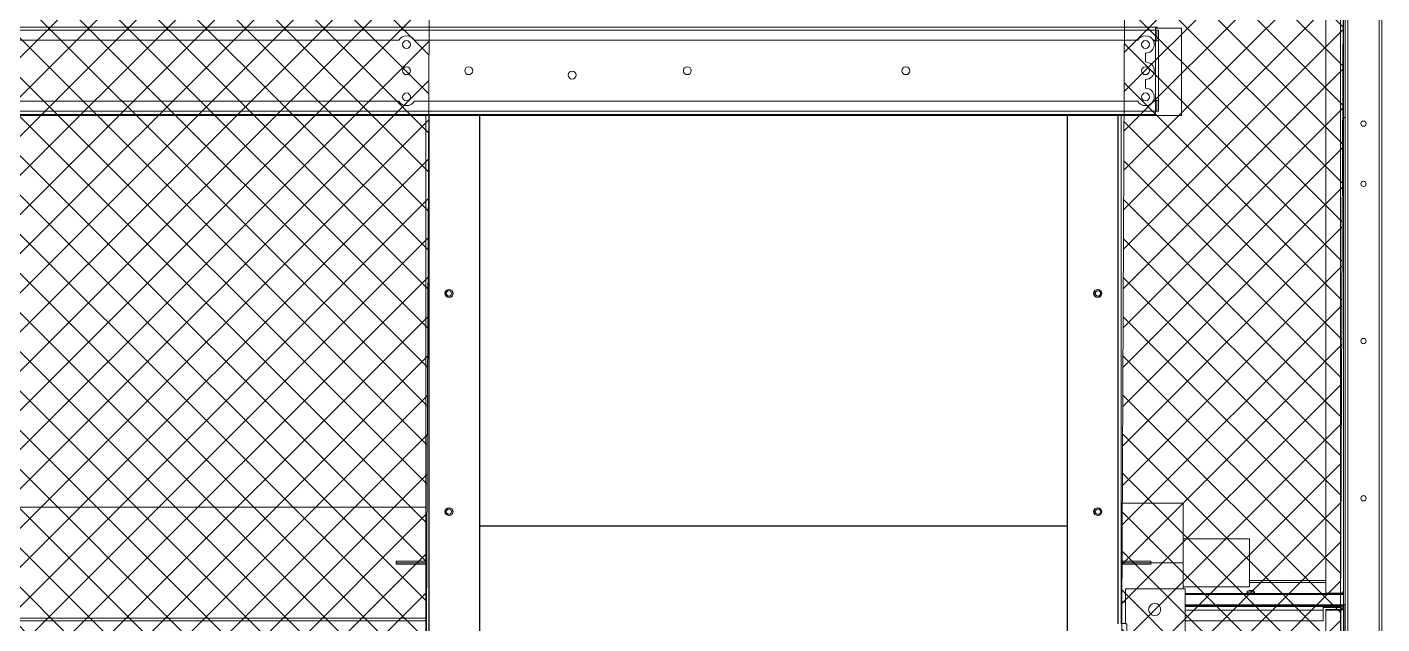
# Model space of a CAD drawing. Header units: millimetres. Extents: x 10706 to 40113, y 7812 to 28607.
# Drawn here: x 30892 to 32442, y 16685 to 17368 of the extents above; entities that cross this region are included whole.
import ezdxf

# ---------------------------------------------------------------- set-up
doc = ezdxf.new("R2010")
doc.units = ezdxf.units.MM
pattern_1 = [(45, (-795513.42, -362385.733), (-22.4506403, 22.4506403), []), (135, (-795513.42, -362385.733), (-22.4506403, -22.4506403), [])]

# ---------------------------------------------------------------- blocks, each defined once
blk = doc.blocks.new('2')
at = {"lineweight": 5}
h = blk.add_hatch(dxfattribs=at)
h.set_pattern_fill('ANSI37', scale=10)
h.set_pattern_definition(pattern_1)
h.paths.add_polyline_path([(31343.6, 15546.3), (31352.1, 17468.5), (30839.7, 17468.5), (30831.2, 15546.3)])
h = blk.add_hatch(dxfattribs=at)
h.set_pattern_fill('ANSI37', scale=10)
h.set_pattern_definition(pattern_1)
h.paths.add_polyline_path([(32389.2, 15558.1), (32397.6, 17480.4), (32147.7, 17480.4), (32139.2, 15558.1)])
at = {"color": 7, "lineweight": 20}
for p, q in [((32399.6, 15549.8), (32399.6, 18391.6)), ((32402.7, 15549.8), (32402.7, 18391.6)), ((32438.5, 15549.8), (32438.5, 18391.6)), ((32441.6, 15549.8), (32441.6, 18391.6)), ((30000.5, 17368.3), (32182.7, 17368.3)), ((30000.5, 17364.8), (32182.7, 17364.8)), ((32212.5, 17267.1), (29968.4, 17267.1)), ((32182.7, 17271.8), (30000.5, 17271.8)), ((32182.7, 17268.3), (30000.5, 17268.3)), ((31347.8, 15854.8), (31347.8, 17267.1)), ((31351.3, 15854.8), (31351.3, 17268.3)), ((31351.8, 15854.8), (31351.8, 17268.3)), ((31409.3, 15854.8), (31409.3, 17268.3)), ((31409.8, 15854.8), (31409.8, 17268.3)), ((32081.4, 15854.8), (32081.4, 17268.3)), ((32081.9, 15854.8), (32081.9, 17268.3))]:
    blk.add_line(p, q, dxfattribs=at)
at = {"color": 7, "lineweight": 20, "ltscale": 0.415127}
for p, q in [((32397.6, 16722.3), (32397.6, 17469.5)), ((32377.6, 17467.1), (32377.6, 16719.9)), ((32394.1, 16719.9), (32394.1, 17467.1))]:
    blk.add_line(p, q, dxfattribs=at)
at = {"color": 7, "lineweight": 20, "ltscale": 0.098092}
blk.add_line((32397.6, 17264.8), (32397.6, 17441.4), dxfattribs=at)
at = {"color": 7, "lineweight": 20, "ltscale": 0.001944}
for p, q in [((32182.7, 17364.8), (32182.7, 17368.3)), ((32182.7, 17352.5), (32186.2, 17352.5)), ((32182.7, 17284.1), (32186.2, 17284.1)), ((32182.7, 17271.8), (32182.7, 17268.3))]:
    blk.add_line(p, q, dxfattribs=at)
at = {"color": 7, "lineweight": 20, "ltscale": 0.016528}
blk.add_line((32212.5, 17367.1), (32182.7, 17367.1), dxfattribs=at)
at = {"color": 7, "lineweight": 20, "ltscale": 0.006833}
for p, q in [((32182.7, 17352.5), (32182.7, 17364.8)), ((32184.2, 17364.8), (32184.2, 17352.5)), ((32186.2, 17352.5), (32186.2, 17364.8)), ((32182.7, 17271.8), (32182.7, 17284.1)), ((32184.2, 17284.1), (32184.2, 17271.8)), ((32186.2, 17271.8), (32186.2, 17284.1))]:
    blk.add_line(p, q, dxfattribs=at)
at = {"color": 7, "lineweight": 20, "ltscale": 0.006389}
for p, q in [((32182.7, 17353.3), (32182.7, 17364.8)), ((32182.7, 17271.8), (32182.7, 17283.3))]:
    blk.add_line(p, q, dxfattribs=at)
at = {"color": 7, "lineweight": 20, "ltscale": 0.000833333}
for p, q in [((32182.7, 17364.8), (32184.2, 17364.8)), ((32182.7, 17271.8), (32184.2, 17271.8)), ((32148.2, 16684.8), (32149.7, 16684.8))]:
    blk.add_line(p, q, dxfattribs=at)
at = {"color": 7, "lineweight": 20, "ltscale": 0.001111}
for p, q in [((32184.2, 17364.8), (32186.2, 17364.8)), ((32184.2, 17271.8), (32186.2, 17271.8)), ((32399.6, 17264.8), (32397.6, 17264.8))]:
    blk.add_line(p, q, dxfattribs=at)
at = {"color": 7, "lineweight": 20, "ltscale": 0.055556}
blk.add_line((32212.5, 17267.1), (32212.5, 17367.1), dxfattribs=at)
at = {"color": 7, "lineweight": 20, "ltscale": 0.247822}
for p, q in [((31317.2, 17353.3), (30871.1, 17353.3)), ((30871.1, 17283.3), (31317.2, 17283.3))]:
    blk.add_line(p, q, dxfattribs=at)
at = {"color": 7, "lineweight": 20, "ltscale": 0.460044}
for p, q in [((32162.6, 17353.3), (31334.5, 17353.3)), ((31334.5, 17283.3), (32162.6, 17283.3))]:
    blk.add_line(p, q, dxfattribs=at)
at = {"color": 7, "lineweight": 20, "ltscale": 0.001578}
for p, q in [((32182.7, 17353.3), (32179.9, 17353.3)), ((32179.9, 17283.3), (32182.7, 17283.3))]:
    blk.add_line(p, q, dxfattribs=at)
at = {"color": 7, "lineweight": 20, "ltscale": 0.001347}
for p, q in [((32180.3, 17352.5), (32182.7, 17352.5)), ((32180.3, 17284.1), (32182.7, 17284.1))]:
    blk.add_line(p, q, dxfattribs=at)
at = {"color": 7, "lineweight": 20, "ltscale": 0.038}
for p, q in [((32182.7, 17352.5), (32182.7, 17284.1)), ((32186.2, 17352.5), (32186.2, 17284.1))]:
    blk.add_line(p, q, dxfattribs=at)
at = {"color": 7, "lineweight": 20, "ltscale": 0.005556}
for p, q in [((32171.2, 17328.3), (32171.2, 17338.3)), ((32171.2, 17298.3), (32171.2, 17308.3))]:
    blk.add_line(p, q, dxfattribs=at)
at = {"color": 7, "lineweight": 20, "ltscale": 0.324167}
for p, q in [((32139.4, 16684.8), (32139.4, 17268.3)), ((32139.9, 16684.8), (32139.9, 17268.3))]:
    blk.add_line(p, q, dxfattribs=at)
at = {"color": 7, "lineweight": 20, "ltscale": 0.3235}
blk.add_line((32143.4, 16684.8), (32143.4, 17267.1), dxfattribs=at)
at = {"color": 7, "lineweight": 20, "ltscale": 0.284666}
blk.add_line((30835.4, 16818.4), (31347.8, 16818.4), dxfattribs=at)
at = {"color": 7, "lineweight": 20, "ltscale": 0.037}
blk.add_line((32144.2, 16756.5), (32144.2, 16823.1), dxfattribs=at)
at = {"color": 7, "lineweight": 20, "ltscale": 0.038889}
blk.add_line((32144.2, 16823.1), (32214.2, 16823.1), dxfattribs=at)
at = {"color": 7, "lineweight": 20, "ltscale": 0.037889}
blk.add_line((32214.2, 16754.9), (32214.2, 16823.1), dxfattribs=at)
at = {"color": 7, "lineweight": 20, "ltscale": 0.373111}
for p, q in [((31409.8, 16797.2), (32081.4, 16797.2)), ((32081.4, 16797.2), (31409.8, 16797.2)), ((31409.8, 16797), (32081.4, 16797)), ((32081.4, 16796.9), (31409.8, 16796.9))]:
    blk.add_line(p, q, dxfattribs=at)
at = {"color": 7, "lineweight": 20, "ltscale": 0.0004448}
blk.add_line((32143.4, 16782.4), (32144.2, 16782.4), dxfattribs=at)
at = {"color": 7, "lineweight": 20, "ltscale": 0.042111}
for p, q in [((32214.2, 16782.4), (32290, 16782.4)), ((32214.2, 16727.4), (32290, 16727.4))]:
    blk.add_line(p, q, dxfattribs=at)
at = {"color": 7, "lineweight": 20, "ltscale": 0.00187}
blk.add_line((32290, 16779), (32290, 16782.4), dxfattribs=at)
at = {"color": 7, "lineweight": 20, "ltscale": 0.028685}
blk.add_line((32290, 16727.4), (32290, 16779), dxfattribs=at)
at = {"color": 7, "lineweight": 20, "ltscale": 0.000888889}
for p, q in [((31313.9, 16756.5), (31313.9, 16754.9)), ((31313.9, 16753.3), (31313.9, 16754.9)), ((32177.3, 16753.3), (32177.3, 16756.5)), ((32398, 16707.1), (32399.6, 16707.1))]:
    blk.add_line(p, q, dxfattribs=at)
at = {"color": 7, "lineweight": 20, "ltscale": 0.018833}
for p, q in [((31313.9, 16756.5), (31347.8, 16756.5)), ((31347.8, 16754.9), (31313.9, 16754.9)), ((31347.8, 16754.9), (31313.9, 16754.9)), ((32177.3, 16756.5), (32143.4, 16756.5)), ((32143.4, 16754.9), (32177.3, 16754.9)), ((32143.4, 16754.9), (32177.3, 16754.9)), ((31313.9, 16753.3), (31347.8, 16753.3)), ((32177.3, 16753.3), (32143.4, 16753.3))]:
    blk.add_line(p, q, dxfattribs=at)
at = {"color": 7, "lineweight": 20, "ltscale": 0.0205}
for p, q in [((32177.3, 16754.9), (32214.2, 16754.9)), ((32398, 16670.2), (32398, 16707.1))]:
    blk.add_line(p, q, dxfattribs=at)
at = {"color": 7, "lineweight": 20, "ltscale": 0.016722}
blk.add_line((32214.2, 16754.9), (32214.2, 16724.8), dxfattribs=at)
at = {"color": 7, "lineweight": 20, "ltscale": 0.024}
blk.add_line((32144.2, 16753.3), (32144.2, 16710.1), dxfattribs=at)
at = {"color": 7, "lineweight": 20, "ltscale": 0.000444773}
for p, q in [((32143.4, 16727.4), (32144.2, 16727.4)), ((32144.2, 16719.8), (32143.4, 16719.8)), ((32144.2, 16718.4), (32143.4, 16718.4))]:
    blk.add_line(p, q, dxfattribs=at)
at = {"color": 7, "lineweight": 20, "ltscale": 0.022222}
blk.add_line((32148.2, 16724.8), (32148.2, 16684.8), dxfattribs=at)
at = {"color": 7, "lineweight": 20, "ltscale": 0.038056}
blk.add_line((32148.2, 16724.8), (32216.7, 16724.8), dxfattribs=at)
at = {"color": 7, "lineweight": 20, "ltscale": 0.063889}
blk.add_line((32216.7, 16724.8), (32216.7, 16609.8), dxfattribs=at)
at = {"color": 7, "lineweight": 20, "ltscale": 0.048667}
for p, q in [((32290, 16734.4), (32377.6, 16734.4)), ((32290, 16732.3), (32377.6, 16732.3))]:
    blk.add_line(p, q, dxfattribs=at)
at = {"color": 7, "lineweight": 20, "ltscale": 0.00694}
blk.add_line((32397.6, 16732.3), (32397.6, 16719.8), dxfattribs=at)
at = {"color": 7, "lineweight": 20, "ltscale": 0.004264}
blk.add_line((32397.6, 16727.5), (32397.6, 16719.8), dxfattribs=at)
at = {"color": 7, "lineweight": 20, "ltscale": 0.002222}
for p, q in [((32144.2, 16710.1), (32148.2, 16710.1)), ((32144.2, 16685.1), (32148.2, 16685.1))]:
    blk.add_line(p, q, dxfattribs=at)
at = {"color": 7, "lineweight": 20, "ltscale": 0.013889}
blk.add_line((32144.2, 16685.1), (32144.2, 16710.1), dxfattribs=at)
at = {"color": 7, "lineweight": 20, "ltscale": 0.100501}
for p, q in [((32397.6, 16719.8), (32216.7, 16719.8)), ((32397.6, 16718.4), (32216.7, 16718.4)), ((32216.7, 16706.6), (32397.6, 16706.6)), ((32216.7, 16705.5), (32397.6, 16705.5))]:
    blk.add_line(p, q, dxfattribs=at)
at = {"color": 7, "lineweight": 20, "ltscale": 0.009167}
blk.add_line((32377.6, 16719.9), (32394.1, 16719.9), dxfattribs=at)
at = {"color": 7, "lineweight": 20, "ltscale": 0.000154576}
blk.add_line((32395.6, 16719.8), (32395.6, 16720.1), dxfattribs=at)
at = {"color": 7, "lineweight": 20, "ltscale": 0.007184}
blk.add_line((32397.6, 16709.4), (32397.6, 16722.3), dxfattribs=at)
at = {"color": 7, "lineweight": 20, "ltscale": 0.000773611}
blk.add_line((32397.6, 16718.4), (32397.6, 16719.8), dxfattribs=at)
at = {"color": 7, "lineweight": 20, "ltscale": 0.00658}
blk.add_line((32397.6, 16706.6), (32397.6, 16718.4), dxfattribs=at)
at = {"color": 7, "lineweight": 20, "ltscale": 0.000235167}
blk.add_line((32397.6, 16707.5), (32397.6, 16707.9), dxfattribs=at)
at = {"color": 7, "lineweight": 20, "ltscale": 0.000444754}
for p, q in [((32143.4, 16706.6), (32144.2, 16706.6)), ((32143.4, 16705.5), (32144.2, 16705.5)), ((32144.2, 16704.8), (32143.4, 16704.8)), ((32144.2, 16700.4), (32143.4, 16700.4)), ((32143.4, 16688.3), (32144.2, 16688.3))]:
    blk.add_line(p, q, dxfattribs=at)
at = {"color": 7, "lineweight": 20, "ltscale": 0.087667}
for p, q in [((32374.5, 16704.8), (32216.7, 16704.8)), ((32374.5, 16700.4), (32216.7, 16700.4)), ((32216.7, 16688.3), (32374.5, 16688.3))]:
    blk.add_line(p, q, dxfattribs=at)
at = {"color": 7, "lineweight": 20, "ltscale": 0.011111}
for p, q in [((32394.5, 16704.8), (32374.5, 16704.8)), ((32374.5, 16703.6), (32394.5, 16703.6))]:
    blk.add_line(p, q, dxfattribs=at)
at = {"color": 7, "lineweight": 20, "ltscale": 0.002435}
blk.add_line((32374.5, 16704.8), (32374.5, 16700.4), dxfattribs=at)
at = {"color": 7, "lineweight": 20, "ltscale": 0.006739}
blk.add_line((32374.5, 16688.3), (32374.5, 16700.4), dxfattribs=at)
at = {"color": 7, "lineweight": 20, "ltscale": 0.000618889}
blk.add_line((32377.6, 16701.5), (32377.6, 16700.4), dxfattribs=at)
at = {"color": 7, "lineweight": 20, "ltscale": 0.009389}
for p, q in [((32377.6, 16701.5), (32394.5, 16701.5)), ((32377.6, 16700.4), (32394.5, 16700.4))]:
    blk.add_line(p, q, dxfattribs=at)
at = {"color": 7, "lineweight": 20, "ltscale": 0.316783}
blk.add_line((32377.6, 16700.4), (32377.6, 16130.2), dxfattribs=at)
at = {"color": 7, "lineweight": 20, "ltscale": 0.000403556}
blk.add_line((32394.5, 16704.8), (32394.5, 16705.5), dxfattribs=at)
at = {"color": 7, "lineweight": 20, "ltscale": 0.00222}
blk.add_line((32394.5, 16705.5), (32394.5, 16701.5), dxfattribs=at)
at = {"color": 7, "lineweight": 20, "ltscale": 0.000638044}
blk.add_line((32394.5, 16703.6), (32394.5, 16704.8), dxfattribs=at)
at = {"color": 7, "lineweight": 20, "ltscale": 0.017627}
blk.add_line((32394.5, 16668.7), (32394.5, 16700.4), dxfattribs=at)
at = {"color": 7, "lineweight": 20, "ltscale": 0.00164}
for p, q in [((32396, 16705.5), (32396, 16702.6)), ((32397.6, 16705.5), (32397.6, 16702.6))]:
    blk.add_line(p, q, dxfattribs=at)
at = {"color": 7, "lineweight": 20, "ltscale": 0.000590625}
blk.add_line((32397.6, 16705.5), (32397.6, 16706.6), dxfattribs=at)
at = {"color": 7, "lineweight": 20, "ltscale": 0.018559}
blk.add_line((32397.6, 16669.2), (32397.6, 16702.6), dxfattribs=at)
at = {"color": 7, "lineweight": 20, "ltscale": 0.284667}
for p, q in [((30835.4, 16691.4), (31347.8, 16691.4)), ((30835.4, 16688.3), (31347.8, 16688.3))]:
    blk.add_line(p, q, dxfattribs=at)
at = {"color": 7, "lineweight": 20, "ltscale": 0.041667}
blk.add_line((32149.7, 16684.8), (32149.7, 16609.8), dxfattribs=at)
at = {"color": 0, "lineweight": 20}
for points in [[(30839.7, 17468.5), (31352.1, 17468.5), (31343.6, 15546.3), (30831.2, 15546.3)], [(32147.7, 17480.4), (32397.6, 17480.4), (32389.2, 15558.1), (32139.2, 15558.1)]]:
    blk.add_lwpolyline(points, close=True, dxfattribs=at)
at = {"color": 7, "lineweight": 20}
for centre, radius in [((31325.8, 17348.3), 4.5), ((32171.2, 17348.3), 4.5), ((31325.8, 17318.3), 4.5), ((31397, 17318.3), 4.5), ((31515.3, 17313.3), 4.5), ((31647, 17318.3), 4.5), ((31897, 17318.3), 4.5), ((32171.2, 17318.3), 4.5), ((31325.8, 17288.3), 4.5), ((32171.2, 17288.3), 4.5), ((32420.6, 17257.7), 3), ((32420.6, 17188.7), 3), ((31374.3, 17063.3), 4.5), ((31374.8, 17063.3), 4.5), ((31374.3, 17063.3), 3), ((32116.4, 17063.3), 4.5), ((32116.9, 17063.3), 4.5), ((32116.9, 17063.3), 3), ((32420.6, 17008.7), 3), ((31374.3, 16813.3), 4.5), ((31374.8, 16813.3), 4.5), ((32116.4, 16813.3), 4.5), ((32116.9, 16813.3), 4.5), ((32420.6, 16828.7), 3), ((31374.3, 16813.3), 3), ((32116.9, 16813.3), 3), ((32181.7, 16701.3), 7)]:
    blk.add_circle(centre, radius, dxfattribs=at)
for centre, radius, start, end in [((32182.7, 17364.8), 3.5, 41.0824, 90), ((31325.8, 17348.3), 10, 29.9997, 150.0003), ((32171.2, 17348.3), 10, 29.9997, 150.0003), ((32171.2, 17348.3), 10, 270, 24.8343), ((32171.2, 17318.3), 10, 270, 90), ((32171.2, 17288.3), 10, 335.1651, 90), ((31325.8, 17288.3), 10, 210.0003, 329.9997), ((32171.2, 17288.3), 10, 210.0003, 329.9997)]:
    blk.add_arc(centre, radius, start, end, dxfattribs=at)
for centre, major_axis, ratio, start_param, end_param in [((32396.1, 17295.4), (1.5, 0), 0.838671, 0.007515, 0.030546), ((32291.6, 16720.1), (-4.5, 0), 0.69625, 3.141564, 6.283156), ((32291.6, 16720.1), (-4.5, 0), 0.69625, 6.283156, 6.369762), ((32291.6, 16718.7), (-4.5, 0), 0.69625, 3.522452, 5.902326), ((32291.6, 16720.1), (-4.5, 0), 0.69625, 3.05507, 3.141564), ((32394.1, 16722.3), (3.5, 0), 0.69625, 4.712389, 6.283185), ((32394.5, 16702.6), (1.5, 0), 0.69625, 4.712389, 6.283185), ((32394.5, 16702.6), (3.1, 0), 0.69625, 4.712389, 6.283185)]:
    blk.add_ellipse(centre, major_axis=major_axis, ratio=ratio, start_param=start_param, end_param=end_param, dxfattribs=at)

msp = doc.modelspace()

# ---------------------------------------------------------------- block references
msp.add_blockref('2', (0, 0))

doc.saveas('drawing.dxf')
